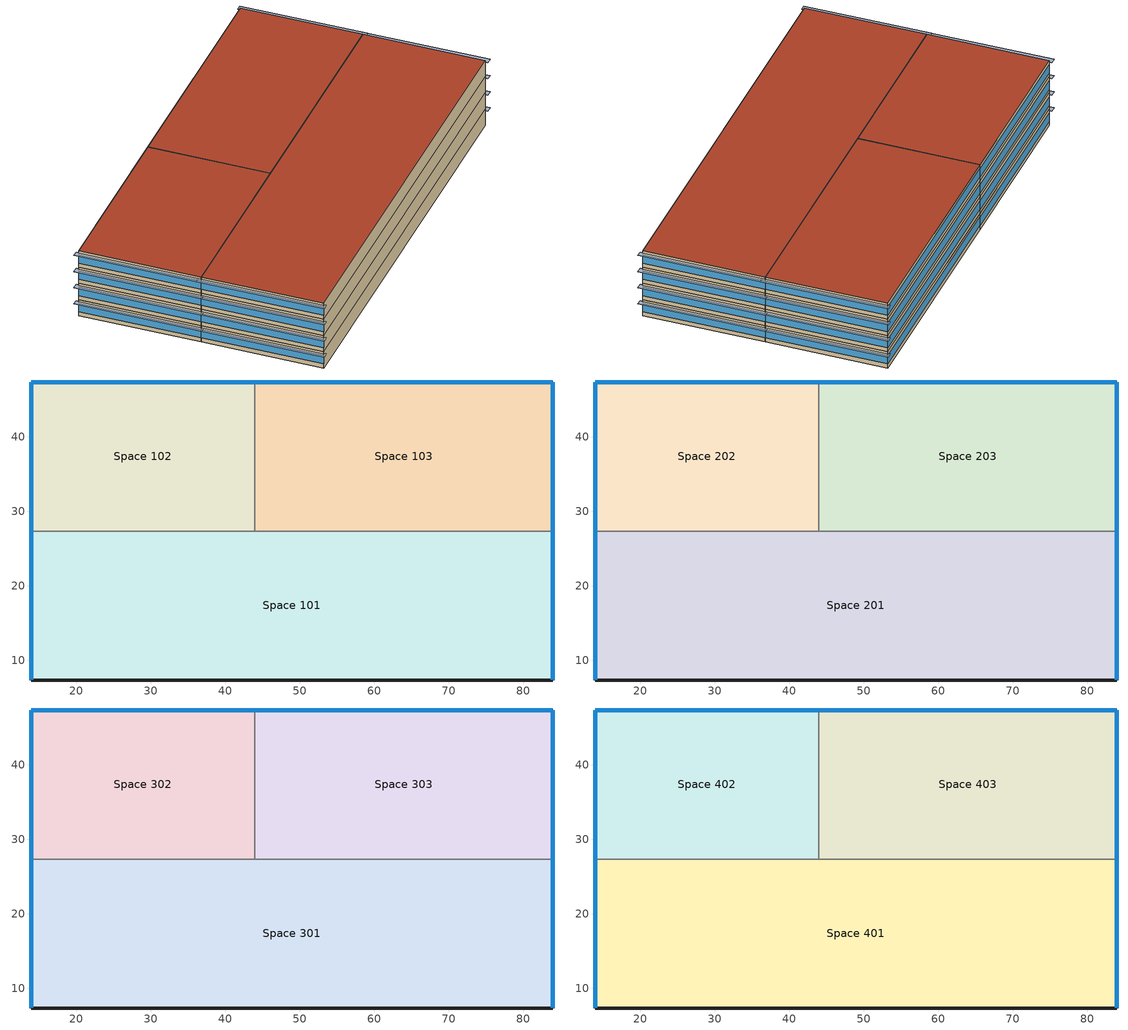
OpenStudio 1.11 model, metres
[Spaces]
Space 101
 floor ground: 83.94,27.33 83.94,7.33 13.94,7.33 13.94,27.33 z0
 wall outside: 13.94,27.33 13.94,7.33 83.94,7.33 83.94,27.33 z0:3
 wall to Space 102: 43.94,27.33 13.94,27.33 z0:3
 wall to Space 103: 83.94,27.33 43.94,27.33 z0:3
 window: 13.94,27.31 13.94,7.36 / 83.94,7.36 83.94,27.31 z0.75:2.25
Space 102
 floor ground: 43.94,47.33 43.94,27.33 13.94,27.33 13.94,47.33 z0
 wall outside: 43.94,47.33 13.94,47.33 13.94,27.33 z0:3
 wall to Space 103: 43.94,27.33 43.94,47.33 z0:3
 window: 43.92,47.33 13.97,47.33 / 13.94,47.31 13.94,27.36 z0.75:2.25
Space 103
 floor ground: 83.94,47.33 83.94,27.33 43.94,27.33 43.94,47.33 z0
 wall outside: 83.94,27.33 83.94,47.33 43.94,47.33 z0:3
 window: 83.94,27.36 83.94,47.31 / 83.92,47.33 43.97,47.33 z0.75:2.25
Space 201
 floor to Space 101: 83.94,27.33 83.94,7.33 13.94,7.33 13.94,27.33 z3
 wall outside: 13.94,27.33 13.94,7.33 83.94,7.33 83.94,27.33 z3:6
 wall to Space 202: 43.94,27.33 13.94,27.33 z3:6
 wall to Space 203: 83.94,27.33 43.94,27.33 z3:6
 window: 83.94,7.36 83.94,27.31 / 13.94,27.31 13.94,7.36 z3.75:5.25
Space 202
 floor to Space 102: 43.94,47.33 43.94,27.33 13.94,27.33 13.94,47.33 z3
 wall outside: 43.94,47.33 13.94,47.33 13.94,27.33 z3:6
 wall to Space 203: 43.94,27.33 43.94,47.33 z3:6
 window: 43.92,47.33 13.97,47.33 / 13.94,47.31 13.94,27.36 z3.75:5.25
Space 203
 floor to Space 103: 83.94,47.33 83.94,27.33 43.94,27.33 43.94,47.33 z3
 wall outside: 83.94,27.33 83.94,47.33 43.94,47.33 z3:6
 window: 83.92,47.33 43.97,47.33 / 83.94,27.36 83.94,47.31 z3.75:5.25
Space 301
 floor to Space 201: 83.94,27.33 83.94,7.33 13.94,7.33 13.94,27.33 z6
 wall outside: 13.94,27.33 13.94,7.33 83.94,7.33 83.94,27.33 z6:9
 wall to Space 302: 43.94,27.33 13.94,27.33 z6:9
 wall to Space 303: 83.94,27.33 43.94,27.33 z6:9
 window: 83.94,7.36 83.94,27.31 / 13.94,27.31 13.94,7.36 z6.75:8.25
Space 302
 floor to Space 202: 43.94,47.33 43.94,27.33 13.94,27.33 13.94,47.33 z6
 wall outside: 43.94,47.33 13.94,47.33 13.94,27.33 z6:9
 wall to Space 303: 43.94,27.33 43.94,47.33 z6:9
 window: 43.92,47.33 13.97,47.33 / 13.94,47.31 13.94,27.36 z6.75:8.25
Space 303
 floor to Space 203: 83.94,47.33 83.94,27.33 43.94,27.33 43.94,47.33 z6
 wall outside: 83.94,27.33 83.94,47.33 43.94,47.33 z6:9
 window: 83.92,47.33 43.97,47.33 / 83.94,27.36 83.94,47.31 z6.75:8.25
Space 401
 floor to Space 301: 83.94,27.33 83.94,7.33 13.94,7.33 13.94,27.33 z9
 wall outside: 13.94,27.33 13.94,7.33 83.94,7.33 83.94,27.33 z9:12
 wall to Space 402: 43.94,27.33 13.94,27.33 z9:12
 wall to Space 403: 83.94,27.33 43.94,27.33 z9:12
 window: 83.94,7.36 83.94,27.31 / 13.94,27.31 13.94,7.36 z9.75:11.25
 roof outside: 83.94,7.33 83.94,27.33 13.94,27.33 13.94,7.33 z12
Space 402
 floor to Space 302: 43.94,47.33 43.94,27.33 13.94,27.33 13.94,47.33 z9
 wall outside: 43.94,47.33 13.94,47.33 13.94,27.33 z9:12
 wall to Space 403: 43.94,27.33 43.94,47.33 z9:12
 window: 43.92,47.33 13.97,47.33 / 13.94,47.31 13.94,27.36 z9.75:11.25
 roof outside: 43.94,27.33 43.94,47.33 13.94,47.33 13.94,27.33 z12
Space 403
 floor to Space 303: 83.94,47.33 83.94,27.33 43.94,27.33 43.94,47.33 z9
 wall outside: 83.94,27.33 83.94,47.33 43.94,47.33 z9:12
 window: 83.94,27.36 83.94,47.31 / 83.92,47.33 43.97,47.33 z9.75:11.25
 roof outside: 83.94,27.33 83.94,47.33 43.94,47.33 43.94,27.33 z12
shading: 84.92,6.91 84.92,27.76 83.94,27.76 83.94,6.91 z5.7; 84.92,6.91 84.92,27.76 83.94,27.76 83.94,6.91 z8.7; 84.92,6.91 84.92,27.76 83.94,27.76 83.94,6.91 z2.7; 84.92,26.91 84.92,47.76 83.94,47.76 83.94,26.91 z11.7; 84.92,26.91 84.92,47.76 83.94,47.76 83.94,26.91 z5.7; 84.92,26.91 84.92,47.76 83.94,47.76 83.94,26.91 z8.7; 84.92,6.91 84.92,27.76 83.94,27.76 83.94,6.91 z11.7; 84.92,26.91 84.92,47.76 83.94,47.76 83.94,26.91 z2.7; 13.94,26.91 13.94,47.76 12.96,47.76 12.96,26.91 z8.7; 13.94,6.91 13.94,27.76 12.96,27.76 12.96,6.91 z8.7; 13.94,26.91 13.94,47.76 12.96,47.76 12.96,26.91 z2.7; 13.94,26.91 13.94,47.76 12.96,47.76 12.96,26.91 z5.7; 13.94,6.91 13.94,27.76 12.96,27.76 12.96,6.91 z2.7; 13.94,6.91 13.94,27.76 12.96,27.76 12.96,6.91 z11.7; 13.94,26.91 13.94,47.76 12.96,47.76 12.96,26.91 z11.7; 13.94,6.91 13.94,27.76 12.96,27.76 12.96,6.91 z5.7
[Building]
Building 1: Space Type=189.1-2009 - Office - OpenOffice - CZ4-8; Default Construction Set=189.1-2009 - CZ5 - Office
[Site]
Kolkata: Latitude {deg}=22.65; Longitude {deg}=88.45; Time Zone {hr}=5.5; Elevation {m}=6
[ClimateZones]
Climate Zone Institution Name 1=ASHRAE; Climate Zone Document Name 1=ANSI/ASHRAE Standard 169; Climate Zone Document Year 1=2006; Climate Zone Institution Name 2=CEC; Climate Zone Document Name 2=California Climate Zone Descriptions; Climate Zone Document Year 2=1995
[SizingPeriod:DesignDay] Barometric Pressure {Pa}=101253; Sky Clearness=0; Rain Indicator=0; Snow Indicator=0; Day of Month=21; Daylight Saving Time Indicator=0; Dry-Bulb Temperature Range Modifier Type=DefaultMultipliers
Name | Maximum Dry-Bulb Temperature {C} | Daily Dry-Bulb Temperature Range {deltaC} | Humidity Indicating Conditions at Maximum Dry-Bulb | Wind Speed {m/s} | Wind Direction {deg} | Month | Day Type | Humidity Indicating Type | Solar Model Indicator | ASHRAE Taub | ASHRAE Taud
Kolkata Ann Clg .4% Condns WB=>MDB | 34.2 | 9.1 | 29.5 | 2.7 | 180 | 5 | SummerDesignDay | Wetbulb | ASHRAETau | 0.849 | 1.353
Kolkata Ann Htg 99.6% Condns DB | 11.6 | 0 | 11.6 | 0.3 | 0 | 1 | WinterDesignDay | Wetbulb | ASHRAEClearSky
Kolkata Ann Clg .4% Condns DP=>MDB | 32 | 9.1 | 28.3 | 2.7 | 180 | 5 | SummerDesignDay | Dewpoint | ASHRAETau | 0.849 | 1.353
Kolkata Ann Clg .4% Condns Enth=>MDB | 34.6 | 9.1 | 97800 | 2.7 | 180 | 5 | SummerDesignDay | Enthalpy | ASHRAETau | 0.849 | 1.353
Kolkata Ann Clg .4% Condns DB=>MWB | 37.2 | 9.1 | 26.8 | 2.7 | 180 | 5 | SummerDesignDay | Wetbulb | ASHRAETau | 0.849 | 1.353
Kolkata Ann Hum_n 99.6% Condns DP=>MCDB | 22.8 | 0 | 6.5 | 0.3 | 0 | 1 | WinterDesignDay | Dewpoint | ASHRAEClearSky
Kolkata Ann Htg Wind 99.6% Condns WS=>MCDB | 23.2 | 0 | 23.2 | 4.9 | 0 | 1 | WinterDesignDay | Wetbulb | ASHRAEClearSky
[DefaultConstructionSet] Interior Partition Construction=Interior Partition
Name | Default Exterior Surface Constructions | Default Interior Surface Constructions | Default Ground Contact Surface Constructions | Default Exterior SubSurface Constructions | Default Interior SubSurface Constructions
189.1-2009 - CZ5 - Office | Default Surface Constructions 13 | Default Surface Constructions 14 | Default Surface Constructions 15 | Default Sub Surface Constructions 9 | Default Sub Surface Constructions 10
189.1-2009 - CZ1 - Office_modificationwall1 | Default Surface Constructions 1 | Default Surface Constructions 2 | Default Surface Constructions 3 | Default Sub Surface Constructions 1 | Default Sub Surface Constructions 2
[DefaultSurfaceConstructions]
Name | Floor Construction | Wall Construction | Roof Ceiling Construction
Default Surface Constructions 1 | ExtSlabCarpet 4in ClimateZone 1-8 | ASHRAE 189.1-2009 ExtWall Mass ClimateZone 2 | ASHRAE 189.1-2009 ExtRoof IEAD ClimateZone 1
Default Surface Constructions 2; Default Surface Constructions 14 | Interior Floor | Interior Wall | Interior Ceiling
Default Surface Constructions 3; Default Surface Constructions 15 | ExtSlabCarpet 4in ClimateZone 1-8 | ExtSlabCarpet 4in ClimateZone 1-8 | ExtSlabCarpet 4in ClimateZone 1-8
Default Surface Constructions 13 | ExtSlabCarpet 4in ClimateZone 1-8 | ASHRAE 189.1-2009 ExtWall Mass ClimateZone 5 | ASHRAE 189.1-2009 ExtRoof IEAD ClimateZone 2-5
[Construction]
ExtSlabCarpet 4in ClimateZone 1-8: MAT-CC05 4 HW CONCRETE, CP02 CARPET PAD
ASHRAE 189.1-2009 ExtRoof IEAD ClimateZone 1: Roof Membrane, Roof Insulation [18], Metal Decking
Interior Floor: F16 Acoustic tile, F05 Ceiling air space resistance, M11 100mm lightweight concrete
Interior Wall: G01a 19mm gypsum board, F04 Wall air space resistance, G01a 19mm gypsum board
Interior Ceiling: M11 100mm lightweight concrete, F05 Ceiling air space resistance, F16 Acoustic tile
ASHRAE 189.1-2009 ExtWindow ClimateZone 1: Theoretical Glass [167]
Exterior Door: F08 Metal surface, I01 25mm insulation board
Interior Window: Clear 3mm
Interior Door; Interior Partition: G05 25mm wood
ASHRAE 189.1-2009 ExtWall Mass ClimateZone 2: 1IN Stucco, 8IN Concrete HW, Wall Insulation [35], 1/2IN Gypsum
ASHRAE 189.1-2009 ExtRoof IEAD ClimateZone 2-5: Roof Membrane, Roof Insulation [21], Metal Decking
ASHRAE 189.1-2009 ExtWindow ClimateZone 4-5: Theoretical Glass [207]
ASHRAE 189.1-2009 ExtWall Mass ClimateZone 5: 1IN Stucco, 8IN Concrete HW, Wall Insulation [40], 1/2IN Gypsum
[Material] Thermal Absorptance=0.9
Name | Roughness | Thickness {m} | Conductivity {W/m-K} | Density {kg/m3} | Specific Heat {J/kg-K} | Solar Absorptance | Visible Absorptance
MAT-CC05 4 HW CONCRETE | Rough | 0.1016 | 1.311 | 2240 | 836.8 | 0.85 | 0.85
1IN Stucco | Smooth | 0.0253 | 0.6918 | 1858 | 837 | 0.92 | 0.92
8IN Concrete HW | MediumRough | 0.2033 | 1.7296 | 2243 | 837 | 0.65 | 0.65
1/2IN Gypsum | Smooth | 0.0127 | 0.16 | 784.9 | 830 | 0.4 | 0.4
Roof Membrane | VeryRough | 0.0095 | 0.16 | 1121.29 | 1460 | 0.7 | 0.7
Roof Insulation [18] | MediumRough | 0.1693 | 0.049 | 265 | 836.8 | 0.7 | 0.7
Metal Decking | MediumSmooth | 0.0015 | 45.006 | 7680 | 418.4 | 0.6 | 0.6
F16 Acoustic tile | MediumSmooth | 0.0191 | 0.06 | 368 | 590 | 0.3 | 0.3
M11 100mm lightweight concrete | MediumRough | 0.1016 | 0.53 | 1280 | 840 | 0.5 | 0.5
G01a 19mm gypsum board | MediumSmooth | 0.019 | 0.16 | 800 | 1090 | 0.4 | 0.4
F08 Metal surface | Smooth | 0.0008 | 45.28 | 7824 | 500 | 0.7 | 0.7
I01 25mm insulation board | MediumRough | 0.0254 | 0.03 | 43 | 1210 | 0.6 | 0.6
G05 25mm wood | MediumSmooth | 0.0254 | 0.15 | 608 | 1630 | 0.5 | 0.5
Wall Insulation [35] | MediumRough | 0.0452 | 0.0432 | 91 | 837 | 0.5 | 0.5
Roof Insulation [21] | MediumRough | 0.2105 | 0.049 | 265 | 836.8 | 0.7 | 0.7
Wall Insulation [40] | MediumRough | 0.0794 | 0.0432 | 91 | 837 | 0.5 | 0.5
[Material:NoMass]
CP02 CARPET PAD: Roughness=Smooth; Thermal Resistance {m2-K/W}=0.1; Thermal Absorptance=0.9; Solar Absorptance=0.8; Visible Absorptance=0.8
[Material:AirGap]
Name | Thermal Resistance {m2-K/W}
F05 Ceiling air space resistance | 0.18
F04 Wall air space resistance | 0.15
[DefaultSubSurfaceConstructions]
Name | Fixed Window Construction | Operable Window Construction | Door Construction | Tubular Daylight Dome Construction | Tubular Daylight Diffuser Construction
Default Sub Surface Constructions 1 | ASHRAE 189.1-2009 ExtWindow ClimateZone 1 | ASHRAE 189.1-2009 ExtWindow ClimateZone 1 | Exterior Door | Interior Window | Interior Window
Default Sub Surface Constructions 2; Default Sub Surface Constructions 10 | Interior Window | Interior Window | Interior Door
Default Sub Surface Constructions 9 | ASHRAE 189.1-2009 ExtWindow ClimateZone 4-5 | ASHRAE 189.1-2009 ExtWindow ClimateZone 4-5 | Exterior Door | Interior Window | Interior Window
[WindowMaterial:Glazing] Optical Data Type=SpectralAverage; Thickness {m}=0.003; Back Side Solar Reflectance at Normal Incidence=0; Back Side Visible Reflectance at Normal Incidence=0; Infrared Transmittance at Normal Incidence=0; Dirt Correction Factor for Solar and Visible Transmittance=1; Solar Diffusing=No
Name | Solar Transmittance at Normal Incidence | Front Side Solar Reflectance at Normal Incidence | Visible Transmittance at Normal Incidence | Front Side Visible Reflectance at Normal Incidence | Front Side Infrared Hemispherical Emissivity | Back Side Infrared Hemispherical Emissivity | Conductivity {W/m-K}
Theoretical Glass [167] | 0.2374 | 0.7126 | 0.2512 | 0.6988 | 0.985 | 0.985 | 2.1073
Clear 3mm | 0.837 | 0.075 | 0.898 | 0.081 | 0.84 | 0.84 | 0.9
Theoretical Glass [207] | 0.3311 | 0.6189 | 0.44 | 0.51 | 0.9 | 0.9 | 0.0133
[SpaceType] Standards Building Type=Office
Name | Default Schedule Set | Design Specification Outdoor Air Object | Standards Space Type
189.1-2009 - Office - BreakRoom - CZ1-3 | 189.1-2009 - Office - BreakRoom - CZ1-3 Schedule Set | 189.1-2009 - Office - BreakRoom - CZ1-3 Ventilation | BreakRoom
189.1-2009 - Office - Conference - CZ1-3 | 189.1-2009 - Office - Conference - CZ1-3 Schedule Set | 189.1-2009 - Office - Conference - CZ1-3 Ventilation | Conference
189.1-2009 - Office - Elec/MechRoom - CZ1-3 | 189.1-2009 - Office - Elec/MechRoom - CZ1-3 Schedule Set | 189.1-2009 - Office - Elec/MechRoom - CZ1-3 Ventilation | Elec/MechRoom
189.1-2009 - Office - IT_Room - CZ1-3 | 189.1-2009 - Office - IT_Room - CZ1-3 Schedule Set | 189.1-2009 - Office - IT_Room - CZ1-3 Ventilation | IT_Room
189.1-2009 - Office - Lobby - CZ1-3 | 189.1-2009 - Office - Lobby - CZ1-3 Schedule Set | 189.1-2009 - Office - Lobby - CZ1-3 Ventilation | Lobby
189.1-2009 - Office - OpenOffice - CZ1-3 | 189.1-2009 - Office - OpenOffice - CZ1-3 Schedule Set | 189.1-2009 - Office - OpenOffice - CZ1-3 Ventilation | OpenOffice
189.1-2009 - Office - OpenOffice - CZ4-8 | 189.1-2009 - Office - OpenOffice - CZ4-8 Schedule Set | 189.1-2009 - Office - OpenOffice - CZ4-8 Ventilation | OpenOffice
[DefaultScheduleSet] Lighting Schedule=Office Bldg Light; Electric Equipment Schedule=Office Bldg Equip; Infiltration Schedule=Office Infil Quarter On
Name | Number of People Schedule | People Activity Level Schedule
189.1-2009 - Office - BreakRoom - CZ1-3 Schedule Set; 189.1-2009 - Office - Conference - CZ1-3 Schedule Set; 189.1-2009 - Office - IT_Room - CZ1-3 Schedule Set; 189.1-2009 - Office - Lobby - CZ1-3 Schedule Set | Office Misc Occ | Office Activity
189.1-2009 - Office - Elec/MechRoom - CZ1-3 Schedule Set
189.1-2009 - Office - OpenOffice - CZ1-3 Schedule Set; 189.1-2009 - Office - OpenOffice - CZ4-8 Schedule Set | Office Work Occ | Office Activity
[Lights:Definition] Design Level Calculation Method=Watts/Area
Name | Watts per Space Floor Area {W/m2}
189.1-2009 - Office - BreakRoom - CZ1-3 Lights Definition | 11.625
189.1-2009 - Office - Conference - CZ1-3 Lights Definition; 189.1-2009 - Office - Lobby - CZ1-3 Lights Definition | 12.5938
189.1-2009 - Office - Elec/MechRoom - CZ1-3 Lights Definition | 14.5313
189.1-2009 - Office - IT_Room - CZ1-3 Lights Definition; 189.1-2009 - Office - OpenOffice - CZ1-3 Lights Definition; 189.1-2009 - Office - OpenOffice - CZ4-8 Lights Definition | 10.6563
[Lights]
Name | Lights Definition | Space or SpaceType
189.1-2009 - Office - BreakRoom - CZ1-3 Lights | 189.1-2009 - Office - BreakRoom - CZ1-3 Lights Definition | 189.1-2009 - Office - BreakRoom - CZ1-3
189.1-2009 - Office - Conference - CZ1-3 Lights | 189.1-2009 - Office - Conference - CZ1-3 Lights Definition | 189.1-2009 - Office - Conference - CZ1-3
189.1-2009 - Office - Elec/MechRoom - CZ1-3 Lights | 189.1-2009 - Office - Elec/MechRoom - CZ1-3 Lights Definition | 189.1-2009 - Office - Elec/MechRoom - CZ1-3
189.1-2009 - Office - IT_Room - CZ1-3 Lights | 189.1-2009 - Office - IT_Room - CZ1-3 Lights Definition | 189.1-2009 - Office - IT_Room - CZ1-3
189.1-2009 - Office - Lobby - CZ1-3 Lights | 189.1-2009 - Office - Lobby - CZ1-3 Lights Definition | 189.1-2009 - Office - Lobby - CZ1-3
189.1-2009 - Office - OpenOffice - CZ1-3 Lights | 189.1-2009 - Office - OpenOffice - CZ1-3 Lights Definition | 189.1-2009 - Office - OpenOffice - CZ1-3
189.1-2009 - Office - OpenOffice - CZ4-8 Lights | 189.1-2009 - Office - OpenOffice - CZ4-8 Lights Definition | 189.1-2009 - Office - OpenOffice - CZ4-8
[DesignSpecification:OutdoorAir] Outdoor Air Method=Sum
Name | Outdoor Air Flow per Person {m3/s-person} | Outdoor Air Flow per Floor Area {m3/s-m2}
189.1-2009 - Office - BreakRoom - CZ1-3 Ventilation; 189.1-2009 - Office - Lobby - CZ1-3 Ventilation | 0.00707921
189.1-2009 - Office - Conference - CZ1-3 Ventilation; 189.1-2009 - Office - Elec/MechRoom - CZ1-3 Ventilation; 189.1-2009 - Office - OpenOffice - CZ1-3 Ventilation; 189.1-2009 - Office - OpenOffice - CZ4-8 Ventilation | 0.00943895
189.1-2009 - Office - IT_Room - CZ1-3 Ventilation |  | 0.000254
[People:Definition] Number of People Calculation Method=People/Area; Fraction Radiant=0.3
Name | People per Space Floor Area {person/m2}
189.1-2009 - Office - BreakRoom - CZ1-3 People Definition; 189.1-2009 - Office - Conference - CZ1-3 People Definition | 0.538196
189.1-2009 - Office - IT_Room - CZ1-3 People Definition | 0.0538196
189.1-2009 - Office - Lobby - CZ1-3 People Definition | 0.107639
189.1-2009 - Office - OpenOffice - CZ1-3 People Definition; 189.1-2009 - Office - OpenOffice - CZ4-8 People Definition | 0.0565105
[People]
Name | People Definition | Space or SpaceType
189.1-2009 - Office - BreakRoom - CZ1-3 People | 189.1-2009 - Office - BreakRoom - CZ1-3 People Definition | 189.1-2009 - Office - BreakRoom - CZ1-3
189.1-2009 - Office - Conference - CZ1-3 People | 189.1-2009 - Office - Conference - CZ1-3 People Definition | 189.1-2009 - Office - Conference - CZ1-3
189.1-2009 - Office - IT_Room - CZ1-3 People | 189.1-2009 - Office - IT_Room - CZ1-3 People Definition | 189.1-2009 - Office - IT_Room - CZ1-3
189.1-2009 - Office - Lobby - CZ1-3 People | 189.1-2009 - Office - Lobby - CZ1-3 People Definition | 189.1-2009 - Office - Lobby - CZ1-3
189.1-2009 - Office - OpenOffice - CZ1-3 People | 189.1-2009 - Office - OpenOffice - CZ1-3 People Definition | 189.1-2009 - Office - OpenOffice - CZ1-3
189.1-2009 - Office - OpenOffice - CZ4-8 People | 189.1-2009 - Office - OpenOffice - CZ4-8 People Definition | 189.1-2009 - Office - OpenOffice - CZ4-8
[SpaceInfiltration:DesignFlowRate] Design Flow Rate Calculation Method=Flow/ExteriorArea
Name | Space or SpaceType | Flow per Exterior Surface Area {m3/s-m2}
189.1-2009 - Office - BreakRoom - CZ1-3 Infiltration | 189.1-2009 - Office - BreakRoom - CZ1-3 | 0.00030226
189.1-2009 - Office - Conference - CZ1-3 Infiltration | 189.1-2009 - Office - Conference - CZ1-3 | 0.00030226
189.1-2009 - Office - Elec/MechRoom - CZ1-3 Infiltration | 189.1-2009 - Office - Elec/MechRoom - CZ1-3 | 0.00030226
189.1-2009 - Office - IT_Room - CZ1-3 Infiltration | 189.1-2009 - Office - IT_Room - CZ1-3 | 0.00030226
189.1-2009 - Office - Lobby - CZ1-3 Infiltration | 189.1-2009 - Office - Lobby - CZ1-3 | 0.00030226
189.1-2009 - Office - OpenOffice - CZ1-3 Infiltration | 189.1-2009 - Office - OpenOffice - CZ1-3 | 0.00030226
189.1-2009 - Office - OpenOffice - CZ4-8 Infiltration | 189.1-2009 - Office - OpenOffice - CZ4-8 | 0.000226568
[ElectricEquipment:Definition] Design Level Calculation Method=Watts/Area
Name | Watts per Space Floor Area {W/m2}
189.1-2009 - Office - BreakRoom - CZ1-3 Electric Equipment Definition | 48.007
189.1-2009 - Office - Conference - CZ1-3 Electric Equipment Definition | 3.98265
189.1-2009 - Office - Elec/MechRoom - CZ1-3 Electric Equipment Definition | 2.90626
189.1-2009 - Office - IT_Room - CZ1-3 Electric Equipment Definition | 16.7917
189.1-2009 - Office - Lobby - CZ1-3 Electric Equipment Definition | 0.753474
189.1-2009 - Office - OpenOffice - CZ1-3 Electric Equipment Definition; 189.1-2009 - Office - OpenOffice - CZ4-8 Electric Equipment Definition | 7.64238
[ElectricEquipment]
Name | Electric Equipment Definition | Space or SpaceType
189.1-2009 - Office - BreakRoom - CZ1-3 Electric Equipment | 189.1-2009 - Office - BreakRoom - CZ1-3 Electric Equipment Definition | 189.1-2009 - Office - BreakRoom - CZ1-3
189.1-2009 - Office - Conference - CZ1-3 Electric Equipment | 189.1-2009 - Office - Conference - CZ1-3 Electric Equipment Definition | 189.1-2009 - Office - Conference - CZ1-3
189.1-2009 - Office - Elec/MechRoom - CZ1-3 Electric Equipment | 189.1-2009 - Office - Elec/MechRoom - CZ1-3 Electric Equipment Definition | 189.1-2009 - Office - Elec/MechRoom - CZ1-3
189.1-2009 - Office - IT_Room - CZ1-3 Electric Equipment | 189.1-2009 - Office - IT_Room - CZ1-3 Electric Equipment Definition | 189.1-2009 - Office - IT_Room - CZ1-3
189.1-2009 - Office - Lobby - CZ1-3 Electric Equipment | 189.1-2009 - Office - Lobby - CZ1-3 Electric Equipment Definition | 189.1-2009 - Office - Lobby - CZ1-3
189.1-2009 - Office - OpenOffice - CZ1-3 Electric Equipment | 189.1-2009 - Office - OpenOffice - CZ1-3 Electric Equipment Definition | 189.1-2009 - Office - OpenOffice - CZ1-3
189.1-2009 - Office - OpenOffice - CZ4-8 Electric Equipment | 189.1-2009 - Office - OpenOffice - CZ4-8 Electric Equipment Definition | 189.1-2009 - Office - OpenOffice - CZ4-8
[ThermostatSetpoint:DualSetpoint] Heating Setpoint Temperature Schedule=Medium Office HtgSetp; Cooling Setpoint Temperature Schedule=Medium Office ClgSetp
Thermal Zone 1 Thermostat 1; Thermal Zone 2 Thermostat 1; Thermal Zone 3 Thermostat 1; Thermal Zone 4 Thermostat 1; Thermal Zone 5 Thermostat 1; Thermal Zone 6 Thermostat 1; Thermal Zone 7 Thermostat 1; Thermal Zone 8 Thermostat 1; Thermal Zone 9 Thermostat 1; Thermal Zone 10 Thermostat 1; Thermal Zone 11 Thermostat 1; Thermal Zone 12 Thermostat 1
[BuildingStory] Nominal Floor to Floor Height {m}=3
Name | Nominal Z Coordinate {m}
Building Story 1 | 0
Building Story 2 | 3
Building Story 3 | 6
Building Story 4 | 9
[Space] Default Construction Set=189.1-2009 - CZ1 - Office_modificationwall1
Name | Space Type | Building Story | Thermal Zone
Space 101 | 189.1-2009 - Office - OpenOffice - CZ1-3 | Building Story 1 | Thermal Zone 1
Space 102 | 189.1-2009 - Office - BreakRoom - CZ1-3 | Building Story 1 | Thermal Zone 5
Space 103 | 189.1-2009 - Office - Elec/MechRoom - CZ1-3 | Building Story 1 | Thermal Zone 9
Space 201 | 189.1-2009 - Office - OpenOffice - CZ1-3 | Building Story 2 | Thermal Zone 2
Space 202 | 189.1-2009 - Office - BreakRoom - CZ1-3 | Building Story 2 | Thermal Zone 6
Space 203 | 189.1-2009 - Office - IT_Room - CZ1-3 | Building Story 2 | Thermal Zone 10
Space 301 | 189.1-2009 - Office - OpenOffice - CZ1-3 | Building Story 3 | Thermal Zone 3
Space 302 | 189.1-2009 - Office - BreakRoom - CZ1-3 | Building Story 3 | Thermal Zone 7
Space 303 | 189.1-2009 - Office - Conference - CZ1-3 | Building Story 3 | Thermal Zone 11
Space 401 | 189.1-2009 - Office - OpenOffice - CZ1-3 | Building Story 4 | Thermal Zone 4
Space 402 | 189.1-2009 - Office - BreakRoom - CZ1-3 | Building Story 4 | Thermal Zone 8
Space 403 | 189.1-2009 - Office - Lobby - CZ1-3 | Building Story 4 | Thermal Zone 12
[ThermalZone] Use Ideal Air Loads=Yes
Name | Thermostat
Thermal Zone 1 | Thermal Zone 1 Thermostat 1
Thermal Zone 2 | Thermal Zone 2 Thermostat 1
Thermal Zone 3 | Thermal Zone 3 Thermostat 1
Thermal Zone 4 | Thermal Zone 4 Thermostat 1
Thermal Zone 5 | Thermal Zone 5 Thermostat 1
Thermal Zone 6 | Thermal Zone 6 Thermostat 1
Thermal Zone 7 | Thermal Zone 7 Thermostat 1
Thermal Zone 8 | Thermal Zone 8 Thermostat 1
Thermal Zone 9 | Thermal Zone 9 Thermostat 1
Thermal Zone 10 | Thermal Zone 10 Thermostat 1
Thermal Zone 11 | Thermal Zone 11 Thermostat 1
Thermal Zone 12 | Thermal Zone 12 Thermostat 1
[Sizing:Zone] Zone Cooling Design Supply Air Temperature Input Method=SupplyAirTemperature; Zone Cooling Design Supply Air Temperature {C}=14; Zone Cooling Design Supply Air Temperature Difference {deltaC}=11.11; Zone Heating Design Supply Air Temperature Input Method=SupplyAirTemperature; Zone Heating Design Supply Air Temperature {C}=40; Zone Heating Design Supply Air Temperature Difference {deltaC}=11.11; Zone Cooling Design Supply Air Humidity Ratio {kg-H2O/kg-air}=0.0085; Zone Heating Design Supply Air Humidity Ratio {kg-H2O/kg-air}=0.008; Cooling Design Air Flow Method=DesignDay; Heating Design Air Flow Method=DesignDay; Account for Dedicated Outdoor Air System=No; Dedicated Outdoor Air System Control Strategy=NeutralSupplyAir; Dedicated Outdoor Air Low Setpoint Temperature for Design {C}=autosize; Dedicated Outdoor Air High Setpoint Temperature for Design {C}=autosize
Thermal Zone 1; Thermal Zone 2; Thermal Zone 3; Thermal Zone 4; Thermal Zone 5; Thermal Zone 6; Thermal Zone 7; Thermal Zone 8; Thermal Zone 9; Thermal Zone 10; Thermal Zone 11; Thermal Zone 12
[Schedule:Ruleset]
Name | Default Day Schedule | Summer Design Day Schedule | Winter Design Day Schedule
Office Bldg Light | Office Bldg Light Default Schedule | Office Bldg Light Summer Design Day | Office Bldg Light Winter Design Day
Office Misc Occ | Office Bldg Occ Default Schedule 1 | Office Bldg Occ Summer Design Day 1 | Office Bldg Occ Winter Design Day 1
Office Activity | Office Activity Default Schedule | Office Activity Summer Design Day | Office Activity Winter Design Day
Office Infil Quarter On | Office Infil Quarter On Default Schedule | Office Infil Quarter On Summer Design Day | Office Infil Quarter On Winter Design Day
Office Bldg Equip | Office Bldg Equip Default Schedule | Office Bldg Equip Summer Design Day | Office Bldg Equip Winter Design Day
Medium Office HtgSetp | Medium Office HtgSetp Default Schedule | Medium Office HtgSetp Summer Design Day | Medium Office HtgSetp Winter Design Day
Medium Office ClgSetp | Medium Office ClgSetp Default Schedule | Medium Office ClgSetp Summer Design Day | Medium Office ClgSetp Winter Design Day
Office Work Occ | Office Bldg Occ Default Schedule | Office Bldg Occ Summer Design Day | Office Bldg Occ Winter Design Day
[Schedule:Day]
Office Bldg Light Default Schedule: 5, 0, 0.05, 7, 0, 0.1, 8, 0, 0.3, 17, 0, 0.9, 18, 0, 0.7, 20, 0, 0.5, 22, 0, 0.3, 23, 0, 0.1, 24, 0, 0.05
Office Bldg Light Summer Design Day; Office Infil Quarter On Rule 1 Day Schedule; Office Bldg Equip Summer Design Day: 24, 0, 1
Office Bldg Light Winter Design Day; Office Bldg Occ Winter Design Day 1; Office Bldg Occ Rule 1 Day Schedule 1; Office Bldg Equip Winter Design Day; Office Bldg Occ Winter Design Day; Office Bldg Occ Rule 1 Day Schedule: 24, 0, 0
Office Bldg Light Rule 1 Day Schedule: 24, 0, 0.05
Office Bldg Light Rule 2 Day Schedule: 6, 0, 0.05, 8, 0, 0.1, 14, 0, 0.5, 17, 0, 0.15, 24, 0, 0.05
Office Bldg Occ Default Schedule 1: 6, 0, 0, 7, 0, 0.1, 8, 0, 0.2, 20, 0, 0.4, 22, 0, 0.1, 24, 0, 0.05
Office Bldg Occ Summer Design Day 1; Office Bldg Occ Summer Design Day: 6, 0, 0, 22, 0, 1, 24, 0, 0.05
Office Bldg Occ Rule 2 Day Schedule 1: 6, 0, 0, 8, 0, 0.1, 14, 0, 0.25, 17, 0, 0.1, 24, 0, 0
Office Activity Default Schedule; Office Activity Summer Design Day; Office Activity Winter Design Day: 24, 0, 132
Office Infil Quarter On Default Schedule; Office Infil Quarter On Summer Design Day: 6, 0, 1, 22, 0, 0.25, 24, 0, 1
Office Infil Quarter On Winter Design Day; Office Infil Quarter On Rule 2 Day Schedule: 6, 0, 1, 18, 0, 0.25, 24, 0, 1
Office Bldg Equip Default Schedule: 8, 0, 0.4, 12, 0, 0.9, 13, 0, 0.8, 17, 0, 0.9, 18, 0, 0.8, 20, 0, 0.6, 22, 0, 0.5, 24, 0, 0.4
Office Bldg Equip Rule 1 Day Schedule: 24, 0, 0.3
Office Bldg Equip Rule 2 Day Schedule: 6, 0, 0.3, 8, 0, 0.4, 14, 0, 0.5, 17, 0, 0.35, 24, 0, 0.3
Medium Office HtgSetp Default Schedule: 6, 0, 15.6, 22, 0, 21, 24, 0, 15.6
Medium Office HtgSetp Summer Design Day; Medium Office HtgSetp Rule 1 Day Schedule: 24, 0, 15.6
Medium Office HtgSetp Winter Design Day: 24, 0, 21
Medium Office HtgSetp Rule 2 Day Schedule: 6, 0, 15.6, 18, 0, 21, 24, 0, 15.6
Medium Office ClgSetp Default Schedule; Medium Office ClgSetp Summer Design Day: 6, 0, 26.7, 22, 0, 24, 24, 0, 26.7
Medium Office ClgSetp Winter Design Day; Medium Office ClgSetp Rule 1 Day Schedule: 24, 0, 26.7
Medium Office ClgSetp Rule 2 Day Schedule: 6, 0, 26.7, 18, 0, 24, 24, 0, 26.7
Office Bldg Occ Default Schedule: 6, 0, 0, 7, 0, 0.1, 8, 0, 0.2, 12, 0, 0.85, 13, 0, 0.5, 17, 0, 0.85, 18, 0, 0.7, 20, 0, 0.4, 22, 0, 0.1, 24, 0, 0.05
Office Bldg Occ Rule 2 Day Schedule: 6, 0, 0, 8, 0, 0.1, 14, 0, 0.4, 17, 0, 0.1, 24, 0, 0
[Schedule:Rule] Apply Monday=No; Apply Tuesday=No; Apply Wednesday=No; Apply Thursday=No; Apply Friday=No; Date Specification Type=DateRange; Start Month=1; Start Day=1; End Month=12; End Day=31
Name | Schedule Ruleset | Rule Order | Day Schedule | Apply Sunday | Apply Saturday
Office Bldg Light Rule 1 | Office Bldg Light | 0 | Office Bldg Light Rule 1 Day Schedule | Yes | No
Office Bldg Light Rule 2 | Office Bldg Light | 1 | Office Bldg Light Rule 2 Day Schedule | No | Yes
Office Misc Occ Rule 1 | Office Misc Occ | 0 | Office Bldg Occ Rule 1 Day Schedule 1 | Yes | No
Office Misc Occ Rule 2 | Office Misc Occ | 1 | Office Bldg Occ Rule 2 Day Schedule 1 | No | Yes
Office Infil Quarter On Rule 1 | Office Infil Quarter On | 0 | Office Infil Quarter On Rule 1 Day Schedule | Yes | No
Office Infil Quarter On Rule 2 | Office Infil Quarter On | 1 | Office Infil Quarter On Rule 2 Day Schedule | No | Yes
Office Bldg Equip Rule 1 | Office Bldg Equip | 0 | Office Bldg Equip Rule 1 Day Schedule | Yes | No
Office Bldg Equip Rule 2 | Office Bldg Equip | 1 | Office Bldg Equip Rule 2 Day Schedule | No | Yes
Medium Office HtgSetp Rule 1 | Medium Office HtgSetp | 0 | Medium Office HtgSetp Rule 1 Day Schedule | Yes | No
Medium Office HtgSetp Rule 2 | Medium Office HtgSetp | 1 | Medium Office HtgSetp Rule 2 Day Schedule | No | Yes
Medium Office ClgSetp Rule 1 | Medium Office ClgSetp | 0 | Medium Office ClgSetp Rule 1 Day Schedule | Yes | No
Medium Office ClgSetp Rule 2 | Medium Office ClgSetp | 1 | Medium Office ClgSetp Rule 2 Day Schedule | No | Yes
Office Work Occ Rule 1 | Office Work Occ | 0 | Office Bldg Occ Rule 1 Day Schedule | Yes | No
Office Work Occ Rule 2 | Office Work Occ | 1 | Office Bldg Occ Rule 2 Day Schedule | No | Yes
